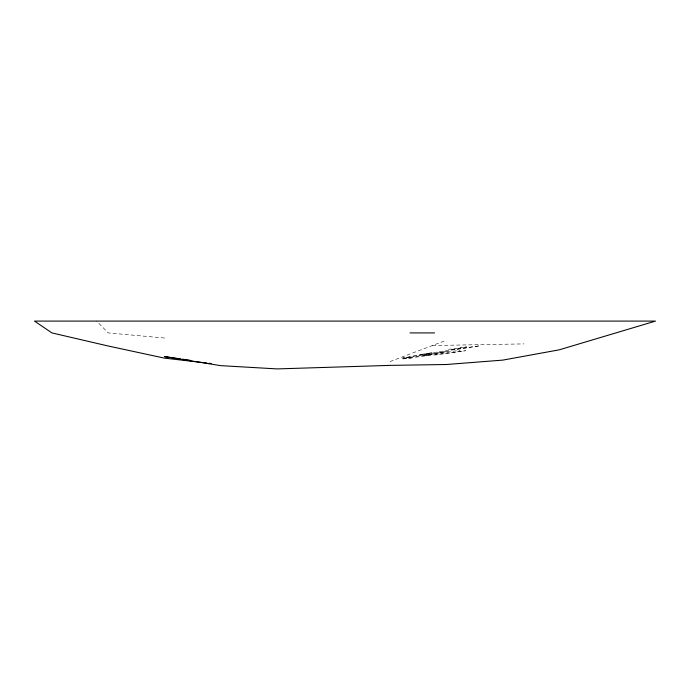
<?xml version="1.0" encoding="UTF-8"?>
<svg xmlns="http://www.w3.org/2000/svg" width="690" height="690" viewBox="0 0 690 690"><rect width="100%" height="100%" fill="white"/><g stroke="black" fill="none" stroke-linecap="round" stroke-linejoin="round"><path stroke-width="0.52" stroke-dasharray="3.45 2.59" d="M431.69 354.22L425.558 354.884M390.048 361.56L446.275 340.274M419.787 355.005L432.061 352.849L425.696 353.737M409.886 356.773L402.529 358.058L446.37 351.305M410.835 357.049L404.521 358.127L448.397 351.633M413.517 355.661L424.333 353.918M440.177 352.797L441.522 352.607M421.495 354.375L479.817 345.768L454.926 349.709L450.208 350.046L466.518 346.863L448.448 349.39M429.422 354.841L423.289 355.764L460.221 350.21M434.657 355.083L465.655 350.744L401.727 358.973L411.473 358.188M427.153 354.462L422.211 354.686M432.423 345.518L523.977 343.896M164.548 338.022L108.252 332.916L96.6 321.091"/><path stroke-width="1.03" d="M410.05 332.916L434.596 332.916M206.914 363.026L164.341 358.11L108.071 345.975L51.914 332.916L34.5 321.091L655.5 321.091L559.167 349.847L502.838 360.111L446.43 364.501L390.014 365.389L277.182 368.909L220.705 365.648L164.341 356.575L180.306 358.852M209.036 363.276L211.166 363.518M182.436 359.154L189.879 360.223"/></g></svg>
